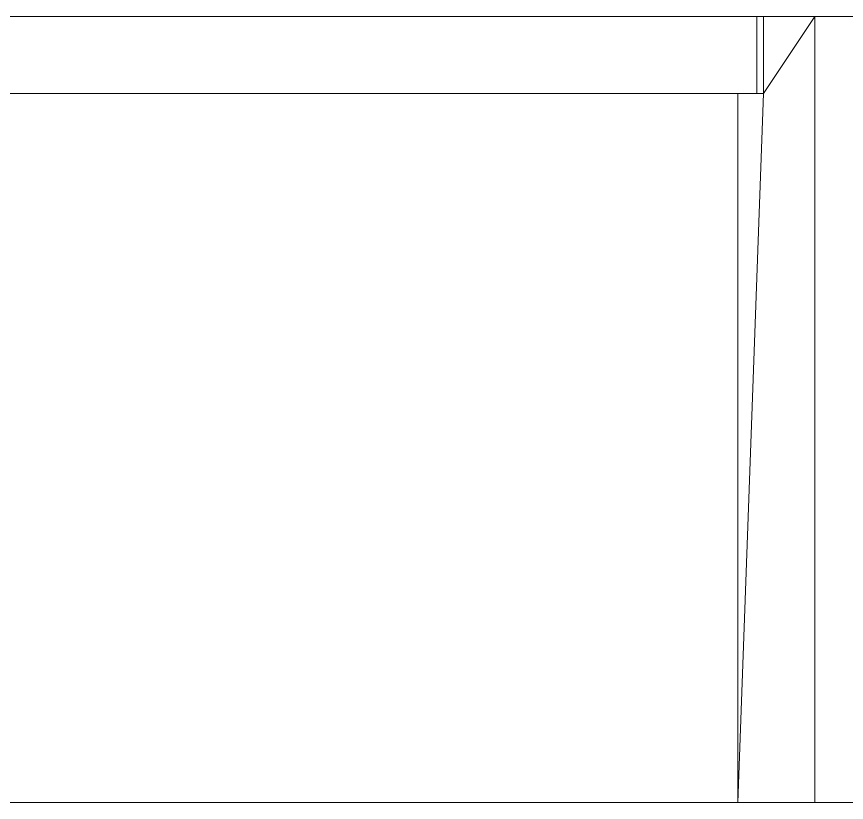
# Model space of a CAD drawing. Header units: millimetres. Extents: x 58509 to 70877, y -36887 to -9553.
# Drawn here: x 67667.2 to 68152.9, y -32776.3 to -32316.3 of the extents above; entities that cross this region are included whole.
import ezdxf

# ---------------------------------------------------------------- set-up
doc = ezdxf.new("R2010")
doc.units = ezdxf.units.MM
for name, color, linetype, lineweight in [('A-DOOR', 31, 'Continuous', 9), ('A-DOOR-FRAM', 31, 'Continuous', 9), ('A-WALL', 113, 'Continuous', 9)]:
    doc.layers.add(name, color=color, linetype=linetype, lineweight=lineweight)

# ---------------------------------------------------------------- blocks, each defined once
blk = doc.blocks.new('TU DF 1 - Rahmenstock flächenbündig - ML - 885 x 2135-2481295-_3D_')
at = {"layer": 'A-DOOR'}
mesh = blk.add_polyface(dxfattribs=at)
corners = [(408.5, 230), (408.5, 185), (-408.5, 185), (-408.5, 230)]
mesh.append_faces([[corners[k] for k in face] for face in [(2, 3, 0, 1)]])
mesh = blk.add_polyface(dxfattribs=at)
corners = [(-408.5, 230), (-408.5, 230, 2101), (408.5, 230, 2101), (408.5, 230)]
mesh.append_faces([[corners[k] for k in face] for face in [(0, 1, 2, 3)]])
mesh = blk.add_polyface(dxfattribs=at)
corners = [(-408.5, 185, 2101), (408.5, 185, 2101), (408.5, 230, 2101), (-408.5, 230, 2101)]
mesh.append_faces([[corners[k] for k in face] for face in [(2, 3, 0, 1)]])
mesh = blk.add_polyface(dxfattribs=at)
corners = [(408.5, 185, 2101), (408.5, 185), (408.5, 230), (408.5, 230, 2101)]
mesh.append_faces([[corners[k] for k in face] for face in [(3, 0, 1, 2)]])
mesh = blk.add_polyface(dxfattribs=at)
corners = [(408.5, 185), (408.5, 185, 2101), (-408.5, 185, 2101), (-408.5, 185)]
mesh.append_faces([[corners[k] for k in face] for face in [(1, 2, 3, 0)]])
at = {"layer": 'A-DOOR-FRAM'}
mesh = blk.add_polyface(dxfattribs=at)
corners = [(-442.5, 230, 2135), (442.5, 230, 2135), (412.5, 230, 2105), (-412.5, 230, 2105)]
mesh.append_faces([[corners[k] for k in face] for face in [(2, 3, 0, 1)]])
mesh = blk.add_polyface(dxfattribs=at)
corners = [(-442.5, 230, 2135), (-442.5, -230, 2135), (442.5, -230, 2135), (442.5, 230, 2135)]
mesh.append_faces([[corners[k] for k in face] for face in [(0, 1, 2, 3)]])
mesh = blk.add_polyface(dxfattribs=at)
corners = [(-412.5, 185, 2105), (-412.5, 230, 2105), (412.5, 230, 2105), (412.5, 185, 2105)]
mesh.append_faces([[corners[k] for k in face] for face in [(3, 0, 1, 2)]])
mesh = blk.add_polyface(dxfattribs=at)
corners = [(412.5, 230), (442.5, 230), (442.5, -230), (397.5, -230), (397.5, 185), (412.5, 185)]
mesh.append_faces([[corners[k] for k in face] for face in [(5, 3, 4)]], dxfattribs={"vtx0": -1})
mesh.append_faces([[corners[k] for k in face] for face in [(2, 3, 5, 1)]], dxfattribs={"vtx1": -1, "vtx2": -1})
mesh.append_faces([[corners[k] for k in face] for face in [(5, 0, 1)]], dxfattribs={"vtx2": -1})
mesh = blk.add_polyface(dxfattribs=at)
corners = [(442.5, 230, 2135), (442.5, 230), (412.5, 230), (412.5, 230, 2105)]
mesh.append_faces([[corners[k] for k in face] for face in [(1, 2, 3, 0)]])
mesh = blk.add_polyface(dxfattribs=at)
corners = [(412.5, 185, 2105), (412.5, 230, 2105), (412.5, 230), (412.5, 185)]
mesh.append_faces([[corners[k] for k in face] for face in [(0, 1, 2, 3)]])
mesh = blk.add_polyface(dxfattribs=at)
corners = [(442.5, 230, 2135), (442.5, -230, 2135), (442.5, -230), (442.5, 230)]
mesh.append_faces([[corners[k] for k in face] for face in [(0, 1, 2, 3)]])
mesh = blk.add_polyface(dxfattribs=at)
corners = [(-397.5, 185), (-412.5, 185), (-412.5, 185, 2105), (412.5, 185, 2105), (412.5, 185), (397.5, 185), (397.5, 185, 2090), (-397.5, 185, 2090)]
mesh.append_faces([[corners[k] for k in face] for face in [(6, 7, 2, 3)]], dxfattribs={"vtx1": -1, "vtx3": -1})
mesh.append_faces([[corners[k] for k in face] for face in [(4, 5, 6, 3)]], dxfattribs={"vtx2": -1})
mesh.append_faces([[corners[k] for k in face] for face in [(7, 0, 1, 2)]], dxfattribs={"vtx3": -1})
mesh = blk.add_polyface(dxfattribs=at)
corners = [(-397.5, -230, 2090), (-397.5, 185, 2090), (397.5, 185, 2090), (397.5, -230, 2090)]
mesh.append_faces([[corners[k] for k in face] for face in [(3, 0, 1, 2)]])
mesh = blk.add_polyface(dxfattribs=at)
corners = [(397.5, -230, 2090), (397.5, 185, 2090), (397.5, 185), (397.5, -230)]
mesh.append_faces([[corners[k] for k in face] for face in [(0, 1, 2, 3)]])
mesh = blk.add_polyface(dxfattribs=at)
corners = [(442.5, -230, 2135), (-442.5, -230, 2135), (-397.5, -230, 2090), (397.5, -230, 2090)]
mesh.append_faces([[corners[k] for k in face] for face in [(2, 3, 0, 1)]])
mesh = blk.add_polyface(dxfattribs=at)
corners = [(442.5, -230, 2135), (397.5, -230, 2090), (397.5, -230), (442.5, -230)]
mesh.append_faces([[corners[k] for k in face] for face in [(1, 2, 3, 0)]])

msp = doc.modelspace()

# ---------------------------------------------------------------- block references
at = {"layer": 'A-DOOR', "rotation": 0.0005337669657767}
msp.add_blockref('TU DF 1 - Rahmenstock flächenbündig - ML - 885 x 2135-2481295-_3D_', (67691.9, -32546.29), dxfattribs=at)

# ---------------------------------------------------------------- meshes
at = {"layer": 'A-WALL'}
mesh = msp.add_polyface(dxfattribs=at)
corners = [(66238.22, -32316.31, 4000), (70408.28, -32316.27, 4000), (70408.28, -32316.27), (68134.4, -32316.29), (68134.4, -32316.29, 2135), (67249.4, -32316.3, 2135), (67249.4, -32316.3), (66238.22, -32316.31)]
mesh.append_faces([[corners[k] for k in face] for face in [(5, 0, 4)]], dxfattribs={"vtx0": -1, "vtx1": -1})
mesh.append_faces([[corners[k] for k in face] for face in [(4, 0, 1, 2)]], dxfattribs={"vtx0": -1, "vtx3": -1})
mesh.append_faces([[corners[k] for k in face] for face in [(2, 3, 4)]], dxfattribs={"vtx2": -1})
mesh.append_faces([[corners[k] for k in face] for face in [(5, 6, 7, 0)]], dxfattribs={"vtx3": -1})
mesh = msp.add_polyface(dxfattribs=at)
corners = [(66238.22, -32776.31), (66238.22, -32316.31), (67249.4, -32316.3), (67249.4, -32776.3), (70408.28, -32316.27), (70408.07, -32776.27), (68134.4, -32776.29), (68134.4, -32316.29)]
mesh.append_faces([[corners[k] for k in face] for face in [(3, 0, 1, 2), (5, 6, 7, 4)]])
mesh = msp.add_polyface(dxfattribs=at)
corners = [(66238.22, -32776.31, 4000), (70408.07, -32776.27, 4000), (70408.28, -32316.27, 4000), (66238.22, -32316.31, 4000)]
mesh.append_faces([[corners[k] for k in face] for face in [(3, 0, 1, 2)]])
mesh = msp.add_polyface(dxfattribs=at)
corners = [(68134.4, -32316.29, 2135), (68134.4, -32776.29, 2135), (67249.4, -32776.3, 2135), (67249.4, -32316.3, 2135)]
mesh.append_faces([[corners[k] for k in face] for face in [(3, 0, 1, 2)]])
mesh = msp.add_polyface(dxfattribs=at)
corners = [(68134.4, -32776.29, 2135), (68134.4, -32316.29, 2135), (68134.4, -32316.29), (68134.4, -32776.29)]
mesh.append_faces([[corners[k] for k in face] for face in [(0, 1, 2, 3)]])
mesh = msp.add_polyface(dxfattribs=at)
corners = [(70408.07, -32776.27, 4000), (66238.22, -32776.31, 4000), (66238.22, -32776.31), (67249.4, -32776.3), (67249.4, -32776.3, 2135), (68134.4, -32776.29, 2135), (68134.4, -32776.29), (70408.07, -32776.27)]
mesh.append_faces([[corners[k] for k in face] for face in [(1, 4, 5, 0)]], dxfattribs={"vtx0": -1, "vtx2": -1})
mesh.append_faces([[corners[k] for k in face] for face in [(2, 3, 4, 1)]], dxfattribs={"vtx2": -1})
mesh.append_faces([[corners[k] for k in face] for face in [(5, 6, 7, 0)]], dxfattribs={"vtx3": -1})

doc.saveas('drawing.dxf')
